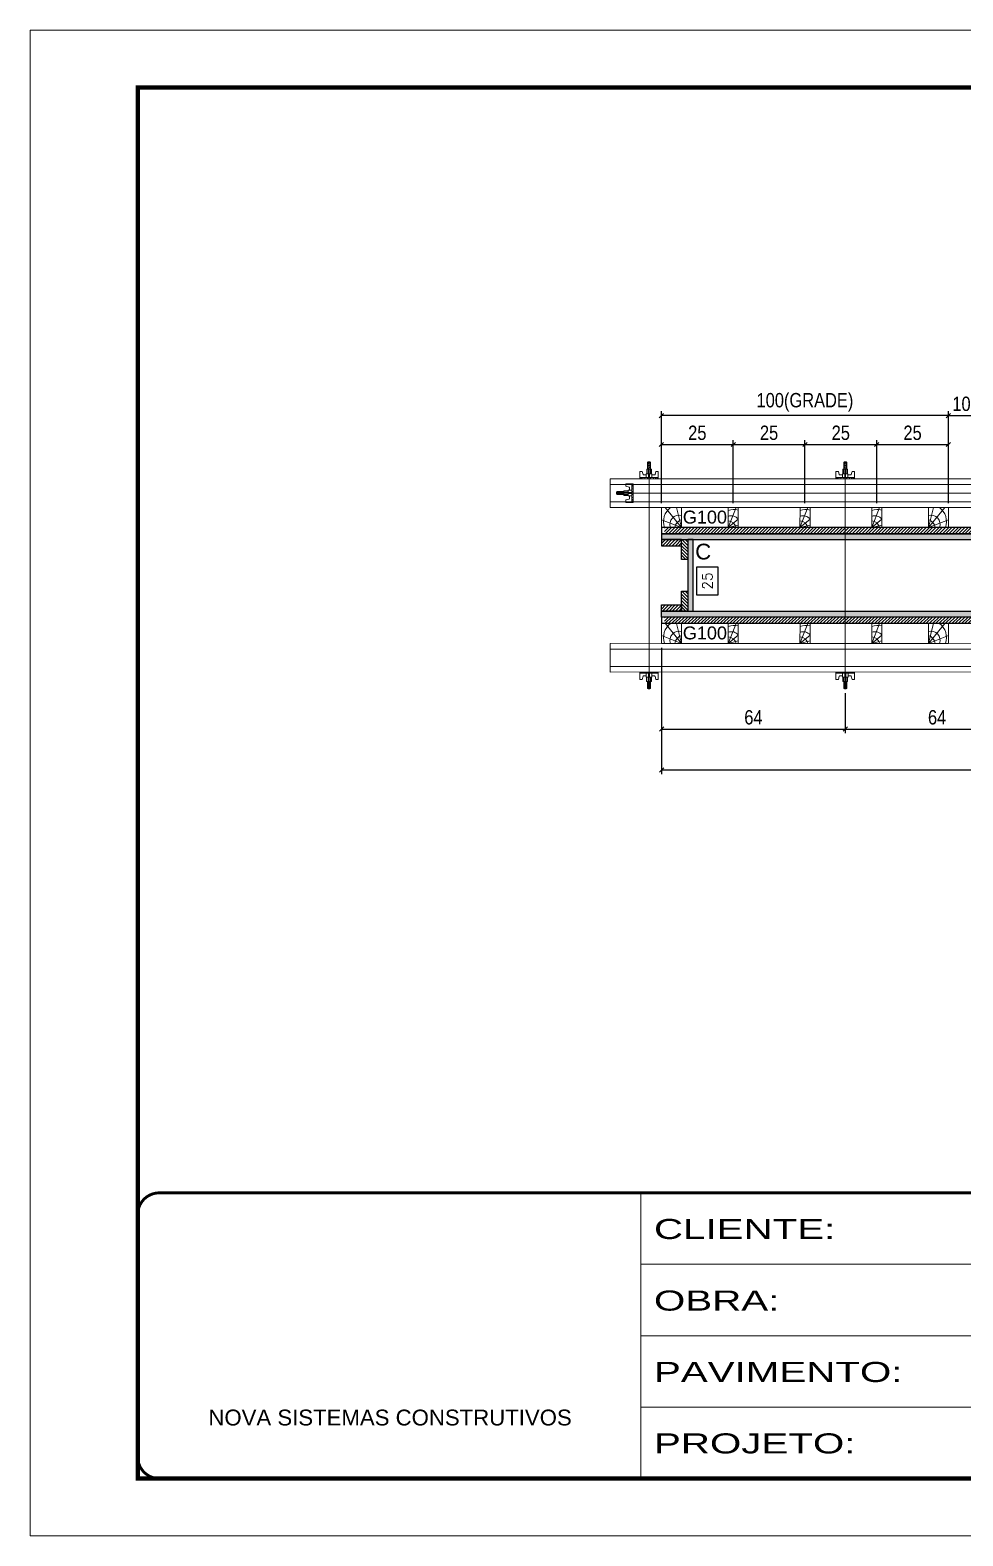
# Model space of a CAD drawing. Extents: x 14400 to 27878, y -21631 to 6985.
# Drawn here: x 16012 to 16662, y 4786 to 5836 of the extents above; entities that cross this region are included whole.
import ezdxf
from ezdxf.enums import TextEntityAlignment as Align

# ---------------------------------------------------------------- set-up
doc = ezdxf.new("R2010")
doc.units = 0
doc.linetypes.add('CONTINUO', pattern=[0])
doc.linetypes.add('DASHED', pattern=[0.75, 0.5, -0.25])
for name, color, linetype in [('CHAPA', 1, 'Continuous'), ('COTA', 241, 'Continuous'), ('SARRAFO', 251, 'Continuous'), ('TEXTO_GERAL', 7, 'Continuous')]:
    doc.layers.add(name, color=color, linetype=linetype)
for name, color, linetype, lineweight in [('Folhas', 255, 'Continuous', 9), ('Hachura', 251, 'Continuous', 9), ('Madeira', 126, 'Continuous', 18), ('Perfil Metálico', 224, 'Continuous', 18), ('SARRAFO DE PRESSAO', 251, 'DASHED', 9)]:
    doc.layers.add(name, color=color, linetype=linetype, lineweight=lineweight)
doc.styles.add('ARIAL', font='arial.ttf')
doc.styles.add('COTA TECNICA 2X', font='techl___.ttf', dxfattribs={"height": 10})
doc.styles.add('ROMANS', font='romans.shx')
doc.styles.add('SANSSERIF', font='sas_____.pfb')
doc.styles.add('Tecnologia', font='')
doc.styles.get('Tecnologia').set_extended_font_data('Forgotten Futurist')
doc.dimstyles.new('SECAO PILAR', dxfattribs={"dimtxt": 10, "dimasz": 3, "dimexe": 3, "dimexo": 3, "dimgap": 3, "dimtad": 1, "dimdec": 1, "dimlfac": 0.5, "dimzin": 12, "dimdsep": 46, "dimtxsty": 'COTA TECNICA 2X', "dimblk1": 'OBLIQUE', "dimblk2": 'OBLIQUE', "dimsah": 1, "dimcen": 0.9, "dimclrd": 256, "dimclre": 256, "dimclrt": 256, "dimadec": 1, "dimazin": 3, "dimtfac": 1, "dimtdec": 1, "dimtmove": 0, "dimatfit": 3, "dimfxl": 1, "dimtolj": 1, "dimtzin": 12, "dimarcsym": 0})
doc.dimstyles.new('SECÇÃO 2', dxfattribs={"dimtxt": 7, "dimasz": 6, "dimexe": 0.18, "dimexo": 2, "dimgap": -4, "dimtad": 3, "dimdec": 1, "dimlfac": 0.5, "dimzin": 12, "dimdsep": 46, "dimtxsty": 'ROMANS', "dimblk": 'ARCHTICK', "dimcen": 0.09, "dimse1": 1, "dimse2": 1, "dimsd1": 1, "dimsd2": 1, "dimclrd": 180, "dimclre": 5, "dimclrt": 1, "dimadec": 0, "dimazin": 3, "dimtfac": 1, "dimtdec": 1, "dimtofl": 0, "dimtmove": 0, "dimatfit": 3, "dimldrblk": 'ARCHTICK', "dimfxl": 1, "dimtolj": 1, "dimtzin": 0, "dimarcsym": 0})

# ---------------------------------------------------------------- blocks, each defined once
blk = doc.blocks.new('9999999999')
at = {"color": 30, "linetype": 'CONTINUO'}
for p, q in [((98564.6, 34230.2), (98564.6, 34429.4)), ((98564.6, 34379.6), (99584, 34379.6)), ((98564.6, 34329.8), (99488, 34329.8)), ((98564.6, 34280), (99488, 34280))]:
    blk.add_line(p, q, dxfattribs=at)
at = {"color": 30, "linetype": 'CONTINUO', "const_width": 2}
blk.add_lwpolyline([(99584, 34230.2), (99584, 34414.4, 0.414214), (99569, 34429.4), (98229, 34429.4, 0.414214), (98214, 34414.4), (98214, 34245.2, 0.414214), (98229, 34230.2), (99584, 34230.2)], format="xyb", dxfattribs=at)
at = {"layer": 'Folhas'}
blk.add_lwpolyline([(98139, 34190.2), (99624, 34190.2), (99624, 35240.2), (98139, 35240.2)], close=True, dxfattribs=at)
at = {"layer": 'Folhas', "color": 30, "const_width": 3}
blk.add_lwpolyline([(98214, 34230.2), (99584, 34230.2), (99584, 35200.2), (98214, 35200.2)], close=True, dxfattribs=at)
at = {"color": 7, "linetype": 'Continuous', "ltscale": 5, "style": 'ARIAL'}
blk.add_text('NOVA SISTEMAS CONSTRUTIVOS', height=11.059, dxfattribs=at).set_placement((98263.2, 34267.2))
at = {"layer": 'Folhas', "color": 7, "style": 'Tecnologia', "width": 1.5}
for s, p in [('CLIENTE:', (98573.7, 34397.2)), ('OBRA:', (98573.7, 34347.3)), ('PAVIMENTO:', (98573.7, 34297.5)), ('PROJETO:', (98573.7, 34247.7))]:
    blk.add_text(s, height=14, dxfattribs=at).set_placement(p)
blk = doc.blocks.new('*D720')
at = {"layer": 'COTA', "color": 180, "lineweight": -2, "transparency": 16777216}
for p, q in [((16491.4, 5461.6), (16476.4, 5461.6)), ((16476.4, 5461.6), (16476.4, 5442.3)), ((16491.4, 5442.3), (16491.4, 5461.6)), ((16476.4, 5442.3), (16491.4, 5442.3))]:
    blk.add_line(p, q, dxfattribs=at)
at = {"layer": 'Defpoints', "color": 0, "transparency": 16777216}
for p in [(16491.3, 5480.9), (16491.3, 5430.9), (16495.4, 5430.9)]:
    blk.add_point(p, dxfattribs=at)
at = {"layer": 'COTA', "color": 1, "transparency": 16777216, "insert": (16483.9, 5452), "char_height": 7, "attachment_point": 5, "rotation": 90, "style": 'ROMANS'}
blk.add_mtext('\\A1;25', dxfattribs=at)
blk = doc.blocks.new('_ArchTick')
at = {"color": 0, "linetype": 'ByBlock', "const_width": 0.15}
blk.add_lwpolyline([(-0.5, -0.5), (0.5, 0.5)], dxfattribs=at)
blk = doc.blocks.new('*D721')
at = {"layer": 'COTA', "color": 180, "lineweight": -2, "transparency": 16777216}
for p, q in [((16843.5, 5449.9), (16817.5, 5449.9)), ((16817.5, 5449.9), (16817.5, 5434.9)), ((16843.5, 5434.9), (16843.5, 5449.9)), ((16817.5, 5434.9), (16843.5, 5434.9))]:
    blk.add_line(p, q, dxfattribs=at)
at = {"layer": 'Defpoints', "color": 0, "transparency": 16777216}
for p in [(16474, 5430.9), (17070, 5430.9), (17070, 5430.9)]:
    blk.add_point(p, dxfattribs=at)
at = {"layer": 'COTA', "color": 1, "transparency": 16777216, "insert": (16830.5, 5442.4), "char_height": 7, "attachment_point": 5, "style": 'ROMANS'}
blk.add_mtext('\\A1;298', dxfattribs=at)
blk = doc.blocks.new('_Oblique')
at = {"color": 0, "linetype": 'ByBlock', "lineweight": -2}
blk.add_line((-0.5, -0.5), (0.5, 0.5), dxfattribs=at)
blk = doc.blocks.new('*D722')
at = {"layer": 'COTA', "lineweight": -2, "transparency": 16777216}
for p, q in [((16452, 5405.5), (16452, 5317.3)), ((17092, 5405.5), (17092, 5317.3)), ((16452, 5320.3), (17092, 5320.3))]:
    blk.add_line(p, q, dxfattribs=at)
at = {"layer": 'Defpoints', "color": 0, "transparency": 16777216}
for p in [(16452, 5408.5), (17092, 5408.5), (17092, 5320.3)]:
    blk.add_point(p, dxfattribs=at)
at = {"layer": 'COTA', "lineweight": -2, "transparency": 16777216, "xscale": 3, "yscale": 3, "zscale": 3, "rotation": 180}
blk.add_blockref('_Oblique', (16452, 5320.3), dxfattribs=at)
at = {"layer": 'COTA', "lineweight": -2, "transparency": 16777216, "xscale": 3, "yscale": 3, "zscale": 3}
blk.add_blockref('_Oblique', (17092, 5320.3), dxfattribs=at)
at = {"layer": 'COTA', "transparency": 16777216, "insert": (16772, 5328.6), "char_height": 10, "attachment_point": 5, "style": 'COTA TECNICA 2X'}
blk.add_mtext('\\A1;320 - PAINEL', dxfattribs=at)
blk = doc.blocks.new('*D723')
at = {"layer": 'COTA', "lineweight": -2, "transparency": 16777216}
for p, q in [((16452, 5405.5), (16452, 5345.8)), ((16580, 5373.7), (16580, 5345.8)), ((16452, 5348.8), (16580, 5348.8))]:
    blk.add_line(p, q, dxfattribs=at)
at = {"layer": 'Defpoints', "color": 0, "transparency": 16777216}
for p in [(16452, 5408.5), (16580, 5376.7), (16580, 5348.8)]:
    blk.add_point(p, dxfattribs=at)
at = {"layer": 'COTA', "lineweight": -2, "transparency": 16777216, "xscale": 3, "yscale": 3, "zscale": 3, "rotation": 180}
blk.add_blockref('_Oblique', (16452, 5348.8), dxfattribs=at)
at = {"layer": 'COTA', "lineweight": -2, "transparency": 16777216, "xscale": 3, "yscale": 3, "zscale": 3}
blk.add_blockref('_Oblique', (16580, 5348.8), dxfattribs=at)
at = {"layer": 'COTA', "transparency": 16777216, "insert": (16516, 5356.9), "char_height": 10, "attachment_point": 5, "style": 'COTA TECNICA 2X'}
blk.add_mtext('\\A1;64', dxfattribs=at)
blk = doc.blocks.new('C')
at = {"layer": 'Hachura', "color": 0}
for p, q in [((0, 3.22), (0, -3.22)), ((0.45, 3.22), (0, 3.22)), ((0.46, 3.16), (0, 3.16)), ((0.46, 3.05), (0, 3.05)), ((0.46, 2.88), (0, 2.88)), ((0, 2.75), (0, -1.16)), ((0.46, 2.65), (0, 2.65)), ((0.46, 2.23), (0, 2.23)), ((0.46, 1.51), (0, 1.51)), ((0.39, 0.49), (0.17, 0.49)), ((0.45, -3.23), (0.45, 3.22)), ((0.45, 3.22), (2.58, 3.22)), ((1.74, 0.97), (0.45, 0.97)), ((1.45, 0.1), (0.45, 0.1)), ((1.35, 1.94), (1.35, 0.96)), ((2.58, 2.39), (1.47, 2.09)), ((1.74, -0.97), (1.74, 0.97)), ((1.74, 0.97), (1.74, 0.84)), ((1.74, 0.97), (1.74, 0.84)), ((1.74, 0.84), (3.35, 0.84)), ((3.35, 0.45), (1.74, 0.45)), ((2.58, 3.22), (2.58, 2.39)), ((3.32, 0.84), (3.32, -0.84)), ((3.35, 0.84), (3.35, -0.84)), ((3.68, 0.45), (3.35, 0.45)), ((3.84, -0.52), (3.35, 0.45)), ((3.35, 0.06), (3.67, -0.57)), ((3.68, 0.45), (4.16, -0.52)), ((3.72, 0.5), (4.25, -0.57)), ((4.37, -0.55), (3.83, 0.53)), ((4.15, 0.45), (3.93, 0.45)), ((4.42, -0.52), (3.93, 0.45)), ((4.15, 0.45), (4.26, 0.45)), ((4.26, 0.45), (4.74, -0.52)), ((4.3, 0.5), (4.83, -0.57)), ((4.95, -0.55), (4.41, 0.53)), ((4.51, 0.45), (4.84, 0.45)), ((5, -0.52), (4.51, 0.45)), ((4.84, 0.45), (5.32, -0.52)), ((4.88, 0.5), (5.41, -0.57)), ((5.53, -0.55), (4.99, 0.53)), ((5.58, -0.52), (5.09, 0.45)), ((5.42, 0.45), (5.09, 0.45)), ((5.58, -0.52), (5.09, 0.45)), ((5.42, 0.45), (5.74, -0.19)), ((5.46, 0.5), (5.74, -0.07)), ((5.74, 0.19), (5.57, 0.53)), ((5.74, 0.32), (5.68, 0.45)), ((5.68, 0.45), (5.74, 0.45)), ((5.74, 0.45), (5.9, 0.29)), ((5.74, 0.45), (5.74, -0.52)), ((5.9, -0.36), (5.9, 0.29)), ((0.45, 0), (0, 0)), ((0.46, -1.52), (0, -1.52)), ((0.46, -2.23), (0, -2.23)), ((0.46, -2.65), (0, -2.65)), ((0.46, -2.88), (0, -2.88)), ((0.46, -3.05), (0, -3.05)), ((0.46, -3.16), (0, -3.16)), ((0, -3.22), (2.57, -3.22)), ((0.08, -0.48), (0.29, -0.48)), ((0.29, -0.48), (0.4, -0.48)), ((0.45, 0), (0.45, -0.97)), ((0.45, -0.16), (1.45, -0.16)), ((0.45, -0.65), (0.45, -0.32)), ((0.45, -3.23), (0.45, -0.65)), ((0.45, -0.97), (1.74, -0.97)), ((1.35, -1.94), (1.35, -0.97)), ((2.58, -2.39), (1.47, -2.1)), ((3.35, -0.32), (1.74, -0.32)), ((3.35, -0.84), (1.74, -0.84)), ((2.58, -3.23), (2.58, -2.39)), ((3.35, -0.07), (3.58, -0.52)), ((3.35, -0.52), (3.58, -0.52)), ((3.84, -0.52), (4.16, -0.52)), ((4.42, -0.52), (4.74, -0.52)), ((4.63, -0.52), (4.74, -0.52)), ((5, -0.52), (5.32, -0.52)), ((5.58, -0.52), (5.74, -0.52)), ((5.74, -0.52), (5.9, -0.36)), ((5.74, -0.52), (5.74, -0.52))]:
    blk.add_line(p, q, dxfattribs=at)
for centre, radius, start, end in [((1.52, 1.94), 0.161, 104.7436, 180), ((1.44, -0.03), 0.129, 272.695, 87.305), ((3.81, 0.39), 0.143, 25.5688, 154.4312), ((4.39, 0.39), 0.143, 25.5688, 154.4312), ((4.97, 0.39), 0.143, 25.5688, 154.4312), ((5.55, 0.39), 0.143, 25.5688, 154.4312), ((0.17, -0.37), 0.174, 221.744, 317.8592), ((1.52, -1.94), 0.161, 180, 255.2564), ((3.71, -0.4), 0.174, 222.1408, 318.256), ((4.29, -0.4), 0.174, 222.1408, 318.256), ((4.87, -0.4), 0.174, 222.1408, 318.256), ((5.45, -0.4), 0.174, 222.1408, 318.256), ((5.61, -0.4), 0.174, 317.8592, 318.256)]:
    blk.add_arc(centre, radius, start, end, dxfattribs=at)
blk = doc.blocks.new('*D741')
at = {"layer": 'COTA', "lineweight": -2, "transparency": 16777216}
for p, q in [((16580, 5373.7), (16580, 5345.8)), ((16708, 5373.7), (16708, 5345.8)), ((16580, 5348.8), (16708, 5348.8))]:
    blk.add_line(p, q, dxfattribs=at)
at = {"layer": 'Defpoints', "color": 0, "transparency": 16777216}
for p in [(16580, 5376.7), (16708, 5376.7), (16708, 5348.8)]:
    blk.add_point(p, dxfattribs=at)
at = {"layer": 'COTA', "lineweight": -2, "transparency": 16777216, "xscale": 3, "yscale": 3, "zscale": 3, "rotation": 180}
blk.add_blockref('_Oblique', (16580, 5348.8), dxfattribs=at)
at = {"layer": 'COTA', "lineweight": -2, "transparency": 16777216, "xscale": 3, "yscale": 3, "zscale": 3}
blk.add_blockref('_Oblique', (16708, 5348.8), dxfattribs=at)
at = {"layer": 'COTA', "transparency": 16777216, "insert": (16644, 5356.9), "char_height": 10, "attachment_point": 5, "style": 'COTA TECNICA 2X'}
blk.add_mtext('\\A1;64', dxfattribs=at)
blk = doc.blocks.new('PONTALETE')
at = {"layer": 'Madeira'}
for q in [(2.71, 7), (7, 5.76), (7, 1.74)]:
    blk.add_line((0, 0), q, dxfattribs=at)
blk.add_lwpolyline([(0, 0), (7, 0), (7, 7), (0, 7)], close=True, dxfattribs=at)
for centre, radius, start, end in [((2.04, 0.06), 6.23, 37.2818, 109.0913), ((1.09, 0.9), 3.19, 343.603, 109.9847), ((-0.21, -0.78), 3.09, 14.6322, 86.0383)]:
    blk.add_arc(centre, radius, start, end, dxfattribs=at)
blk = doc.blocks.new('MEIO PONTALETE')
at = {"layer": 'Madeira'}
for q in [(2.71, 7), (3.5, 2.88), (3.5, 0.87)]:
    blk.add_line((0, 0), q, dxfattribs=at)
blk.add_lwpolyline([(0, 0), (3.5, 0), (3.5, 7), (0, 7)], close=True, dxfattribs=at)
for centre, radius, start, end in [((2.04, 0.06), 6.23, 76.4499, 109.0913), ((1.09, 0.9), 3.19, 40.9063, 109.9847), ((-0.21, -0.78), 3.09, 14.6322, 86.0383)]:
    blk.add_arc(centre, radius, start, end, dxfattribs=at)
blk = doc.blocks.new('*D725')
at = {"layer": 'COTA', "lineweight": -2, "transparency": 16777216}
for p, q in [((16451.9, 5506.2), (16451.9, 5550.2)), ((16451.9, 5547.2), (16501.9, 5547.2)), ((16501.9, 5506.2), (16501.9, 5550.2))]:
    blk.add_line(p, q, dxfattribs=at)
at = {"layer": 'Defpoints', "color": 0, "transparency": 16777216}
for p in [(16501.9, 5547.2), (16451.9, 5503.2), (16501.9, 5503.2)]:
    blk.add_point(p, dxfattribs=at)
at = {"layer": 'COTA', "lineweight": -2, "transparency": 16777216, "xscale": 3, "yscale": 3, "zscale": 3, "rotation": 180}
blk.add_blockref('_Oblique', (16451.9, 5547.2), dxfattribs=at)
at = {"layer": 'COTA', "lineweight": -2, "transparency": 16777216, "xscale": 3, "yscale": 3, "zscale": 3}
blk.add_blockref('_Oblique', (16501.9, 5547.2), dxfattribs=at)
at = {"layer": 'COTA', "transparency": 16777216, "insert": (16476.9, 5555.3), "char_height": 10, "attachment_point": 5, "style": 'COTA TECNICA 2X'}
blk.add_mtext('\\A1;25', dxfattribs=at)
blk = doc.blocks.new('*D726')
at = {"layer": 'COTA', "lineweight": -2, "transparency": 16777216}
for p, q in [((16451.9, 5506.2), (16451.9, 5570.4)), ((16651.9, 5567.4), (16451.9, 5567.4)), ((16651.9, 5506.2), (16651.9, 5570.4))]:
    blk.add_line(p, q, dxfattribs=at)
at = {"layer": 'Defpoints', "color": 0, "transparency": 16777216}
for p in [(16451.9, 5567.4), (16451.9, 5503.2), (16651.9, 5503.2)]:
    blk.add_point(p, dxfattribs=at)
at = {"layer": 'COTA', "lineweight": -2, "transparency": 16777216, "xscale": 3, "yscale": 3, "zscale": 3, "rotation": 180}
blk.add_blockref('_Oblique', (16451.9, 5567.4), dxfattribs=at)
at = {"layer": 'COTA', "lineweight": -2, "transparency": 16777216, "xscale": 3, "yscale": 3, "zscale": 3}
blk.add_blockref('_Oblique', (16651.9, 5567.4), dxfattribs=at)
at = {"layer": 'COTA', "transparency": 16777216, "insert": (16551.9, 5576.6), "char_height": 10, "attachment_point": 5, "style": 'COTA TECNICA 2X'}
blk.add_mtext('\\A1;100(GRADE)', dxfattribs=at)
blk = doc.blocks.new('*D727')
at = {"layer": 'COTA', "lineweight": -2, "transparency": 16777216}
for p, q in [((16501.9, 5506.2), (16501.9, 5550.2)), ((16501.9, 5547.2), (16551.9, 5547.2)), ((16551.9, 5506.2), (16551.9, 5550.2))]:
    blk.add_line(p, q, dxfattribs=at)
at = {"layer": 'Defpoints', "color": 0, "transparency": 16777216}
for p in [(16551.9, 5547.2), (16501.9, 5503.2), (16551.9, 5503.2)]:
    blk.add_point(p, dxfattribs=at)
at = {"layer": 'COTA', "lineweight": -2, "transparency": 16777216, "xscale": 3, "yscale": 3, "zscale": 3, "rotation": 180}
blk.add_blockref('_Oblique', (16501.9, 5547.2), dxfattribs=at)
at = {"layer": 'COTA', "lineweight": -2, "transparency": 16777216, "xscale": 3, "yscale": 3, "zscale": 3}
blk.add_blockref('_Oblique', (16551.9, 5547.2), dxfattribs=at)
at = {"layer": 'COTA', "transparency": 16777216, "insert": (16526.9, 5555.3), "char_height": 10, "attachment_point": 5, "style": 'COTA TECNICA 2X'}
blk.add_mtext('\\A1;25', dxfattribs=at)
blk = doc.blocks.new('*D728')
at = {"layer": 'COTA', "lineweight": -2, "transparency": 16777216}
for p, q in [((16551.9, 5506.2), (16551.9, 5550.2)), ((16551.9, 5547.2), (16601.9, 5547.2)), ((16601.9, 5506.2), (16601.9, 5550.2))]:
    blk.add_line(p, q, dxfattribs=at)
at = {"layer": 'Defpoints', "color": 0, "transparency": 16777216}
for p in [(16601.9, 5547.2), (16551.9, 5503.2), (16601.9, 5503.2)]:
    blk.add_point(p, dxfattribs=at)
at = {"layer": 'COTA', "lineweight": -2, "transparency": 16777216, "xscale": 3, "yscale": 3, "zscale": 3, "rotation": 180}
blk.add_blockref('_Oblique', (16551.9, 5547.2), dxfattribs=at)
at = {"layer": 'COTA', "lineweight": -2, "transparency": 16777216, "xscale": 3, "yscale": 3, "zscale": 3}
blk.add_blockref('_Oblique', (16601.9, 5547.2), dxfattribs=at)
at = {"layer": 'COTA', "transparency": 16777216, "insert": (16576.9, 5555.3), "char_height": 10, "attachment_point": 5, "style": 'COTA TECNICA 2X'}
blk.add_mtext('\\A1;25', dxfattribs=at)
blk = doc.blocks.new('*D729')
at = {"layer": 'COTA', "lineweight": -2, "transparency": 16777216}
for p, q in [((16601.9, 5506.2), (16601.9, 5550.2)), ((16601.9, 5547.2), (16651.9, 5547.2)), ((16651.9, 5506.2), (16651.9, 5550.2))]:
    blk.add_line(p, q, dxfattribs=at)
at = {"layer": 'Defpoints', "color": 0, "transparency": 16777216}
for p in [(16651.9, 5547.2), (16601.9, 5503.2), (16651.9, 5503.2)]:
    blk.add_point(p, dxfattribs=at)
at = {"layer": 'COTA', "lineweight": -2, "transparency": 16777216, "xscale": 3, "yscale": 3, "zscale": 3, "rotation": 180}
blk.add_blockref('_Oblique', (16601.9, 5547.2), dxfattribs=at)
at = {"layer": 'COTA', "lineweight": -2, "transparency": 16777216, "xscale": 3, "yscale": 3, "zscale": 3}
blk.add_blockref('_Oblique', (16651.9, 5547.2), dxfattribs=at)
at = {"layer": 'COTA', "transparency": 16777216, "insert": (16626.9, 5555.3), "char_height": 10, "attachment_point": 5, "style": 'COTA TECNICA 2X'}
blk.add_mtext('\\A1;25', dxfattribs=at)
blk = doc.blocks.new('*D730')
at = {"layer": 'COTA', "lineweight": -2, "transparency": 16777216}
for p, q in [((16651.9, 5506.2), (16651.9, 5570.4)), ((16651.9, 5567.4), (16672, 5567.4)), ((16672, 5506.3), (16672, 5570.4))]:
    blk.add_line(p, q, dxfattribs=at)
at = {"layer": 'Defpoints', "color": 0, "transparency": 16777216}
for p in [(16672, 5567.4), (16651.9, 5503.2), (16672, 5503.3)]:
    blk.add_point(p, dxfattribs=at)
at = {"layer": 'COTA', "lineweight": -2, "transparency": 16777216, "xscale": 3, "yscale": 3, "zscale": 3, "rotation": 180}
blk.add_blockref('_Oblique', (16651.9, 5567.4), dxfattribs=at)
at = {"layer": 'COTA', "lineweight": -2, "transparency": 16777216, "xscale": 3, "yscale": 3, "zscale": 3}
blk.add_blockref('_Oblique', (16672, 5567.4), dxfattribs=at)
at = {"layer": 'COTA', "transparency": 16777216, "insert": (16661, 5575.5), "char_height": 10, "attachment_point": 5, "style": 'COTA TECNICA 2X'}
blk.add_mtext('\\A1;10', dxfattribs=at)

msp = doc.modelspace()

# ---------------------------------------------------------------- hatches: boundary and pattern name
at = {"layer": 'Hachura'}
h = msp.add_hatch(color=256, dxfattribs=at)
h.dxf.hatch_style = 1
h.paths.add_polyline_path([(17091.97, 5480.9), (17091.97, 5484.9), (16451.97, 5484.9), (16451.97, 5480.9)])
h = msp.add_hatch(dxfattribs=at)
h.set_pattern_fill('ANSI31', color=256, scale=0.5, angle=180, style=0)
h.set_pattern_definition([(225, (7330.0154, -17440.108), (1.12253202, -1.12253202), [])])
h.paths.add_polyline_path([(17089.95, 5489.3), (17089.97, 5484.9), (16453.97, 5484.9), (16453.97, 5489.3)])
h = msp.add_hatch(dxfattribs=at)
h.set_pattern_fill('ANSI31', color=256, scale=0.5, angle=180, style=0)
h.set_pattern_definition([(225, (7328.0154, -17448.508), (1.12253202, -1.12253202), [])])
h.paths.add_polyline_path([(16465.97, 5480.9), (16465.97, 5476.5), (16451.97, 5476.5), (16451.97, 5480.9)])
h = msp.add_hatch(dxfattribs=at)
h.set_pattern_fill('ANSI31', color=256, scale=0.5, angle=270, style=0)
h.set_pattern_definition([(315, (39969.3754, -4022.0517), (1.12253202, 1.12253202), [])])
h.paths.add_polyline_path([(16465.97, 5466.9), (16470.37, 5466.9), (16470.37, 5480.9), (16465.97, 5480.9)])
h = msp.add_hatch(color=256, dxfattribs=at)
h.dxf.hatch_style = 1
h.paths.add_polyline_path([(16470.37, 5430.9), (16473.97, 5430.9), (16473.97, 5480.9), (16470.37, 5480.9)])
h = msp.add_hatch(dxfattribs=at)
h.set_pattern_fill('ANSI31', color=256, scale=0.5, angle=270, style=0)
h.set_pattern_definition([(315, (39969.3754, -4058.0517), (1.12253202, 1.12253202), [])])
h.paths.add_polyline_path([(16465.97, 5430.9), (16470.37, 5430.9), (16470.37, 5444.9), (16465.97, 5444.9)])
h = msp.add_hatch(dxfattribs=at)
h.set_pattern_fill('ANSI31', color=256, scale=0.5, angle=180, style=0)
h.set_pattern_definition([(225, (7328.0154, -17460.508), (1.12253202, -1.12253202), [])])
h.paths.add_polyline_path([(16465.97, 5430.9), (16465.97, 5435.3), (16451.97, 5435.3), (16451.97, 5430.9)])
h = msp.add_hatch(color=256, dxfattribs=at)
h.dxf.hatch_style = 1
h.paths.add_polyline_path([(17091.97, 5430.9), (17091.97, 5426.9), (16451.97, 5426.9), (16451.97, 5430.9)])
h = msp.add_hatch(dxfattribs=at)
h.set_pattern_fill('ANSI31', color=256, scale=0.5, angle=180, style=0)
h.set_pattern_definition([(225, (7330.0154, -17502.508), (1.12253202, -1.12253202), [])])
h.paths.add_polyline_path([(17089.95, 5426.9), (17089.97, 5422.5), (16453.97, 5422.5), (16453.97, 5426.9)])

# ---------------------------------------------------------------- linework, layer by layer
at = {"layer": 'CHAPA'}
for points in [[(17091.97, 5480.9), (17091.97, 5484.9), (16451.97, 5484.9), (16451.97, 5480.9)], [(16470.37, 5430.9), (16473.97, 5430.9), (16473.97, 5480.9), (16470.37, 5480.9)], [(17091.97, 5430.9), (17091.97, 5426.9), (16451.97, 5426.9), (16451.97, 5430.9)]]:
    msp.add_lwpolyline(points, close=True, dxfattribs=at)
at = {"layer": 'Hachura'}
for p, q in [((16443.28, 5377.73), (16443.28, 5530.27)), ((16579.97, 5377.73), (16579.97, 5530.27)), ((16421.48, 5513.3), (17119, 5513.32))]:
    msp.add_line(p, q, dxfattribs=at)
at = {"layer": 'Madeira'}
for points in [[(16451.95, 5489.28), (16451.97, 5503.28), (16651.96, 5503.27), (16651.94, 5489.27)], [(16451.95, 5408.49), (16451.97, 5422.49), (16651.96, 5422.49), (16651.94, 5408.49)]]:
    msp.add_lwpolyline(points, close=True, dxfattribs=at)
at = {"layer": 'Perfil Metálico'}
for p, q in [((17127.69, 5519.24), (16416.25, 5519.24)), ((17127.69, 5507.24), (16416.25, 5507.24)), ((17127.69, 5404.5), (16416.25, 5404.5)), ((17127.69, 5392.5), (16416.25, 5392.5))]:
    msp.add_line(p, q, dxfattribs=at)
for points in [[(17127.69, 5503.3), (17127.69, 5523.3), (16416.25, 5523.24), (16416.25, 5503.24)], [(16416.25, 5408.5), (16416.25, 5388.5), (17127.69, 5388.56), (17127.69, 5408.56)]]:
    msp.add_lwpolyline(points, close=True, dxfattribs=at)
at = {"layer": 'SARRAFO'}
for points in [[(16451.97, 5484.9), (17091.97, 5484.9), (17091.95, 5489.3), (16451.97, 5489.3)], [(16451.97, 5484.9), (17091.97, 5484.9), (17091.95, 5489.3), (16451.97, 5489.3)], [(16451.97, 5476.5), (16465.97, 5476.5), (16465.97, 5480.9), (16451.97, 5480.9)], [(16451.97, 5476.5), (16465.97, 5476.5), (16465.97, 5480.9), (16451.97, 5480.9)], [(16470.37, 5480.9), (16470.37, 5466.9), (16465.97, 5466.9), (16465.97, 5480.9)], [(16470.37, 5480.9), (16470.37, 5466.9), (16465.97, 5466.9), (16465.97, 5480.9)], [(16470.37, 5444.9), (16470.37, 5430.9), (16465.97, 5430.9), (16465.97, 5444.9)], [(16470.37, 5444.9), (16470.37, 5430.9), (16465.97, 5430.9), (16465.97, 5444.9)], [(16451.97, 5435.3), (16465.97, 5435.3), (16465.97, 5430.9), (16451.97, 5430.9)], [(16451.97, 5435.3), (16465.97, 5435.3), (16465.97, 5430.9), (16451.97, 5430.9)], [(16451.97, 5422.5), (17091.97, 5422.5), (17091.95, 5426.9), (16451.97, 5426.9)], [(16451.97, 5422.5), (17091.97, 5422.5), (17091.95, 5426.9), (16451.97, 5426.9)]]:
    msp.add_lwpolyline(points, close=True, dxfattribs=at)

# ---------------------------------------------------------------- block references
at = {"layer": 'Hachura', "linetype": 'Continuous', "yscale": 2, "zscale": 2}
for p, xscale, rotation in [((16443.29, 5523.27), -2, 270), ((16579.96, 5523.27), 2, 90.00000000000001), ((16432.28, 5513.3), 2, 180), ((16443.28, 5388.53), 2, 270), ((16579.97, 5388.53), -2, 90)]:
    msp.add_blockref('C', p, dxfattribs=dict(at, xscale=xscale, rotation=rotation))
at = {"layer": 'Madeira'}
for name, p, xscale, yscale, zscale, rotation in [('PONTALETE', (16465.95, 5489.27), 2, 2, 2, 89.93708930310329), ('MEIO PONTALETE', (16498.45, 5489.28), 1.999999997962732, 1.999999997962732, 1.999999997962732, 359.9370893031033), ('MEIO PONTALETE', (16548.45, 5489.28), 1.999999997962732, 1.999999997962732, 1.999999997962732, 359.9370893031033), ('MEIO PONTALETE', (16598.45, 5489.28), 1.999999997962732, 1.999999997962732, 1.999999997962732, 359.9370893031033), ('PONTALETE', (16637.94, 5489.29), -2, 2, 2, 269.9370893031033), ('PONTALETE', (16465.95, 5408.48), 2, 2, 2, 89.93708930310329), ('MEIO PONTALETE', (16498.45, 5408.49), 1.999999997962732, 1.999999997962732, 1.999999997962732, 359.9370893031033), ('MEIO PONTALETE', (16548.45, 5408.49), 1.999999997962732, 1.999999997962732, 1.999999997962732, 359.9370893031033), ('MEIO PONTALETE', (16598.45, 5408.49), 1.999999997962732, 1.999999997962732, 1.999999997962732, 359.9370893031033), ('PONTALETE', (16637.94, 5408.5), -2, 2, 2, 269.9370893031033)]:
    msp.add_blockref(name, p, dxfattribs=dict(at, xscale=xscale, yscale=yscale, zscale=zscale, rotation=rotation))
at = {"layer": 'SARRAFO DE PRESSAO', "color": 6, "linetype": 'ByBlock'}
msp.add_blockref('9999999999', (-82127.01, -29404.05), dxfattribs=at)

# ---------------------------------------------------------------- texts
at = {"layer": 'TEXTO_GERAL', "color": 0, "linetype": 'Continuous', "style": 'SANSSERIF'}
for p in [(16466.81, 5496.58), (16466.81, 5415.79)]:
    msp.add_text('G100', height=9, dxfattribs=at).set_placement(p, align=Align.MIDDLE_LEFT)
at = {"layer": 'TEXTO_GERAL', "style": 'ARIAL'}
msp.add_text('C', height=11, dxfattribs=at).set_placement((16480.98, 5472.52), align=Align.MIDDLE_CENTER)

# ---------------------------------------------------------------- dimensions: what is measured, and where the dimension line sits
at = {"layer": 'COTA'}
for base, p1, p2, text, picture, middle in [((16451.95, 5567.37), (16651.94, 5503.22), (16451.95, 5503.24), '<>(GRADE)', '*D726', (16551.94, 5576.59)), ((17091.97, 5320.34), (16451.97, 5408.51), (17091.97, 5408.55), '<> - PAINEL', '*D722', (16771.97, 5328.56))]:
    dim = msp.add_linear_dim(base=base, p1=p1, p2=p2, text=text, dimstyle='SECAO PILAR', dxfattribs=at)
    dim.commit()
    dim.dimension.update_dxf_attribs({"geometry": picture, "text_midpoint": middle})
for base, p1, p2, dimstyle, picture, middle in [((16671.97, 5567.37), (16651.94, 5503.2), (16671.97, 5503.3), 'SECAO PILAR', '*D730', (16660.95, 5567.37)), ((17069.97, 5430.9), (16473.97, 5430.9), (17069.97, 5430.9), 'SECÇÃO 2', '*D721', (16830.52, 5430.9))]:
    dim = msp.add_linear_dim(base=base, p1=p1, p2=p2, dimstyle=dimstyle, dxfattribs=at)
    dim.commit()
    dim.dimension.update_dxf_attribs({"geometry": picture, "text_midpoint": middle, "dimtype": 160})
for base, p1, p2, picture, middle in [((16501.95, 5547.17), (16451.95, 5503.24), (16501.95, 5503.23), '*D725', (16476.95, 5555.28)), ((16551.95, 5547.17), (16501.95, 5503.23), (16551.95, 5503.23), '*D727', (16526.95, 5555.28)), ((16601.95, 5547.17), (16551.95, 5503.23), (16601.95, 5503.23), '*D728', (16576.95, 5555.28)), ((16651.94, 5547.17), (16601.95, 5503.23), (16651.94, 5503.23), '*D729', (16626.94, 5555.28)), ((16580.04, 5348.76), (16451.97, 5408.5), (16580.04, 5376.73), '*D723', (16516, 5356.87)), ((16708.04, 5348.76), (16580.04, 5376.73), (16708.04, 5376.73), '*D741', (16644.04, 5356.87))]:
    dim = msp.add_linear_dim(base=base, p1=p1, p2=p2, dimstyle='SECAO PILAR', dxfattribs=at)
    dim.commit()
    dim.dimension.update_dxf_attribs({"geometry": picture, "text_midpoint": middle})
dim = msp.add_linear_dim(base=(16495.38, 5430.9), p1=(16491.29, 5480.9), p2=(16491.29, 5430.9), angle=270, dimstyle='SECÇÃO 2', dxfattribs=at)
dim.commit()
dim.dimension.update_dxf_attribs({"geometry": '*D720', "text_midpoint": (16495.38, 5451.97), "dimtype": 160})

doc.saveas('drawing.dxf')
